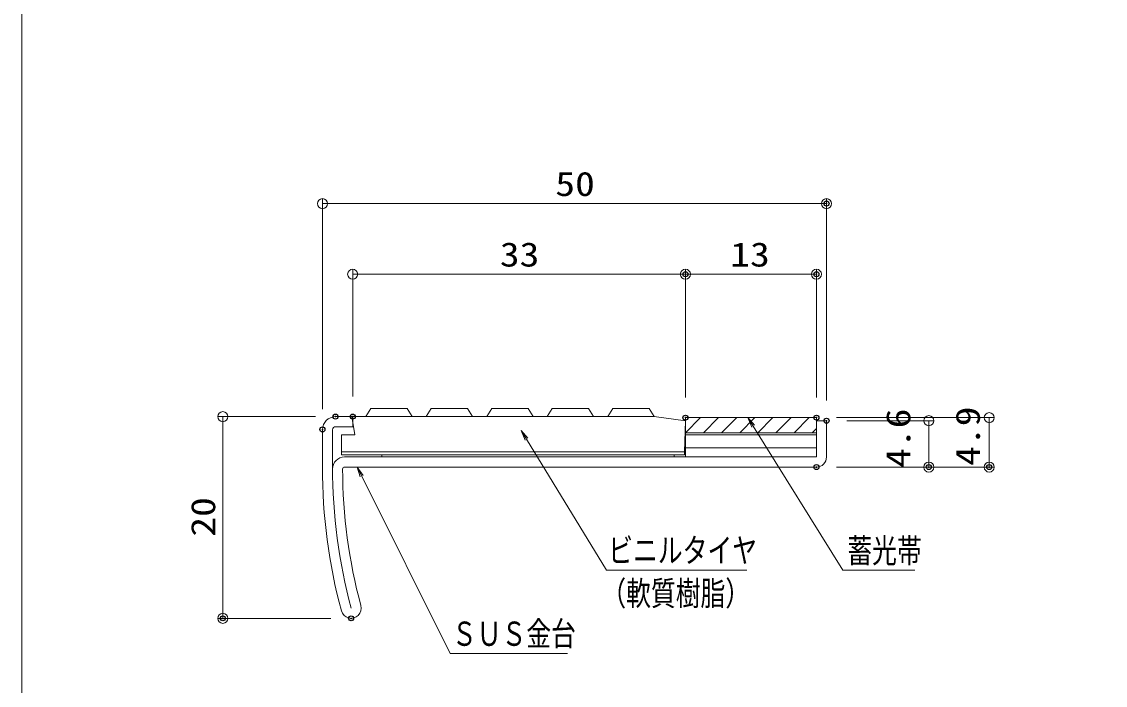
# Model space of a CAD drawing. Units: millimetres on the paper. Extents: x -200 to 200, y -138 to 139.
# Drawn here: x -200 to -92.5, y -21.2 to 44.6 of the extents above; entities that cross this region are included whole.
import ezdxf
from ezdxf.enums import TextEntityAlignment as Align

# ---------------------------------------------------------------- set-up
doc = ezdxf.new("R2010")
doc.units = ezdxf.units.MM
doc.header["$PDMODE"] = 32
doc.header["$PDSIZE"] = 0.5
for name, color, linetype, lineweight in [('0-0_zumenwaku', 6, 'Continuous', 9), ('0-7_SUNPO', 1, 'Continuous', 9), ('0-8_0', 1, 'Continuous', 9), ('0-A_CSLAYER1', 7, 'Continuous', 9), ('0-C_SCREW', 6, 'Continuous', 9), ('0-D_6文字', 2, 'Continuous', 9)]:
    doc.layers.add(name, color=color, linetype=linetype, lineweight=lineweight)
doc.layers.add('0-9_DEFPOINTS', color=7, linetype='Continuous')
doc.styles.add('ＭＳ ゴシック', font='')
doc.styles.get('ＭＳ ゴシック').set_extended_font_data('MS Gothic')

# ---------------------------------------------------------------- blocks, each defined once
blk = doc.blocks.new('_ORIGIN')
at = {"layer": '0-8_0'}
blk.add_line((0, 0), (-1, 0), dxfattribs=at)
blk.add_circle((0, 0), 0.5, dxfattribs=at)
blk = doc.blocks.new('MLeader1')
at = {"layer": '0-D_6文字'}
blk.add_line((-127.593, 4.396), (-127.981, 5.333), dxfattribs=at)
at = {"layer": '0-D_6文字', "color": 1}
blk.add_line((-118.204, -9.775), (-111.406, -9.775), dxfattribs=at)
at = {"layer": '0-D_6文字'}
blk.add_lwpolyline([(-127.31, 4.573), (-127.981, 5.333), (-127.452, 4.484)], dxfattribs=at)
at = {"layer": '0-D_6文字', "color": 1}
blk.add_lwpolyline([(-127.452, 4.484), (-118.564, -9.775), (-118.204, -9.775)], dxfattribs=at)
at = {"layer": '0-D_6文字', "style": 'ＭＳ ゴシック', "width": 0.75}
blk.add_text('蓄光帯', height=2.405, dxfattribs=at).set_placement((-118.114, -9.783), align=Align.BOTTOM_LEFT)
blk = doc.blocks.new('MLeader2')
at = {"layer": '0-D_6文字'}
blk.add_line((-166.428, -0.536), (-166.725, 0.433), dxfattribs=at)
at = {"layer": '0-D_6文字', "color": 1}
blk.add_line((-157.148, -18.039), (-145.867, -18.039), dxfattribs=at)
at = {"layer": '0-D_6文字'}
blk.add_lwpolyline([(-166.129, -0.387), (-166.725, 0.433), (-166.278, -0.462)], dxfattribs=at)
at = {"layer": '0-D_6文字', "color": 1}
blk.add_lwpolyline([(-166.278, -0.462), (-157.508, -18.039), (-157.148, -18.039)], dxfattribs=at)
at = {"layer": '0-D_6文字', "style": 'ＭＳ ゴシック', "width": 0.75}
blk.add_text('ＳＵＳ金台', height=2.405, dxfattribs=at).set_placement((-157.334, -18.014), align=Align.BOTTOM_LEFT)
blk = doc.blocks.new('MLeader3')
at = {"layer": '0-D_6文字'}
blk.add_line((-150.08, 3.112), (-150.459, 4.052), dxfattribs=at)
at = {"layer": '0-D_6文字', "color": 1}
blk.add_line((-141.643, -9.775), (-128.094, -9.775), dxfattribs=at)
at = {"layer": '0-D_6文字'}
blk.add_lwpolyline([(-149.795, 3.286), (-150.459, 4.052), (-149.938, 3.199)], dxfattribs=at)
at = {"layer": '0-D_6文字', "color": 1}
blk.add_lwpolyline([(-149.938, 3.199), (-142.003, -9.775), (-141.643, -9.775)], dxfattribs=at)
at = {"layer": '0-D_6文字', "style": 'ＭＳ ゴシック', "width": 0.75}
for s, p in [('ビニルタイヤ', (-141.827, -9.746)), ('（軟質樹脂）', (-142.513, -14.013))]:
    blk.add_text(s, height=2.405, dxfattribs=at).set_placement(p, align=Align.BOTTOM_LEFT)

msp = doc.modelspace()

# ---------------------------------------------------------------- linework, layer by layer
at = {"layer": '0-0_zumenwaku'}
msp.add_lwpolyline([(-200.01, -138.486), (199.99, -138.486), (199.99, 138.514), (-200.01, 138.514)], close=True, dxfattribs=at)
at = {"layer": '0-7_SUNPO'}
for p, q in [((-170.177, 6.166), (-170.177, 27.055)), ((-120.177, 7.033), (-120.177, 27.055)), ((-169.177, 26.555), (-121.177, 26.555)), ((-167.177, 7.433), (-167.177, 20.055)), ((-166.177, 19.555), (-135.177, 19.555)), ((-134.177, 7.333), (-134.177, 20.055)), ((-134.177, 7.333), (-134.177, 20.055)), ((-133.177, 19.555), (-122.177, 19.555)), ((-121.177, 7.333), (-121.177, 20.055)), ((-170.877, 5.433), (-180.554, 5.433)), ((-180.054, 4.433), (-180.054, -13.567)), ((-119.177, 5.333), (-103.533, 5.333)), ((-118.177, 5.033), (-109.533, 5.033)), ((-104.033, 4.333), (-104.033, 1.433)), ((-110.033, 4.033), (-110.033, 1.433)), ((-119.177, 0.433), (-109.533, 0.433)), ((-119.177, 0.433), (-103.533, 0.433)), ((-169.331, -14.567), (-180.554, -14.567))]:
    msp.add_line(p, q, dxfattribs=at)
at = {"layer": '0-9_DEFPOINTS'}
for p in [(-120.177, 26.555), (-134.177, 19.555), (-121.177, 19.555), (-168.877, 5.433), (-167.177, 5.433), (-134.177, 5.333), (-134.177, 5.333), (-121.177, 5.333), (-121.177, 5.333), (-170.177, 4.166), (-120.177, 5.033), (-120.177, 5.033), (-121.177, 0.433), (-110.033, 0.433), (-104.033, 0.433), (-180.054, -14.567), (-167.331, -14.567)]:
    msp.add_point(p, dxfattribs=at)
at = {"layer": '0-A_CSLAYER1', "color": 4}
for p, q in [((-168.877, 5.433), (-167.177, 5.433)), ((-167.177, 4.433), (-167.177, 5.433)), ((-168.877, 4.433), (-167.177, 4.433)), ((-121.177, 1.533), (-121.177, 5.033)), ((-121.177, 5.033), (-120.177, 5.033)), ((-120.177, 1.433), (-120.177, 5.033)), ((-170.177, 0.433), (-170.177, 4.133)), ((-169.177, 0.433), (-169.177, 4.133)), ((-167.977, 1.433), (-121.277, 1.433)), ((-167.977, 0.433), (-121.177, 0.433))]:
    msp.add_line(p, q, dxfattribs=at)
at = {"layer": '0-A_CSLAYER1', "color": 3}
for p, q in [((-167.277, 5.433), (-137.277, 5.433)), ((-167.277, 5.433), (-137.277, 5.433)), ((-167.277, 5.433), (-166.96, 3.633)), ((-161.277, 5.433), (-161.777, 6.233)), ((-155.277, 5.433), (-155.777, 6.233)), ((-149.277, 5.433), (-149.777, 6.233)), ((-143.277, 5.433), (-143.777, 6.233)), ((-137.277, 5.433), (-137.777, 6.233)), ((-137.277, 5.433), (-134.177, 5.033)), ((-134.177, 5.033), (-134.277, 1.933)), ((-168.277, 3.633), (-166.96, 3.633)), ((-168.277, 1.633), (-168.277, 3.633)), ((-168.277, 1.933), (-134.277, 1.933)), ((-168.277, 1.633), (-134.277, 1.633)), ((-164.277, 1.633), (-164.277, 1.433)), ((-164.277, 1.433), (-135.277, 1.433)), ((-135.277, 1.633), (-135.277, 1.433)), ((-134.277, 1.933), (-134.277, 1.633))]:
    msp.add_line(p, q, dxfattribs=at)
at = {"layer": '0-A_CSLAYER1', "color": 6}
for p, q in [((-134.177, 1.433), (-134.177, 5.333)), ((-134.177, 5.333), (-121.177, 5.333)), ((-121.177, 1.433), (-121.177, 5.333)), ((-134.177, 3.833), (-121.177, 3.833)), ((-134.177, 3.633), (-121.177, 3.633)), ((-134.177, 2.333), (-121.177, 2.333)), ((-134.177, 1.433), (-121.177, 1.433))]:
    msp.add_line(p, q, dxfattribs=at)
at = {"layer": '0-A_CSLAYER1', "color": 3}
for points in [[(-165.877, 5.433), (-165.377, 6.233), (-161.777, 6.233)], [(-159.877, 5.433), (-159.377, 6.233), (-155.777, 6.233)], [(-153.877, 5.433), (-153.377, 6.233), (-149.777, 6.233)], [(-147.877, 5.433), (-147.377, 6.233), (-143.777, 6.233)], [(-141.877, 5.433), (-141.377, 6.233), (-137.777, 6.233)]]:
    msp.add_lwpolyline(points, dxfattribs=at)
at = {"layer": '0-A_CSLAYER1', "color": 4}
for centre, radius, start, end in [((-168.877, 4.133), 1.3, 90, 180), ((-168.877, 4.133), 0.3, 90, 180), ((-167.977, 0.233), 1.2, 90, 180), ((-121.277, 1.533), 0.1, 270, 0), ((-121.177, 1.433), 1, 270, 0), ((-115.177, 0.433), 55, 180, 195.02611), ((-115.177, 0.433), 54, 180, 195.02611), ((-167.977, 0.233), 0.2, 90, 180), ((-115.177, 0.433), 53, 180.2037, 195.02611), ((-167.331, -13.567), 1, 195.02611, 15.02611)]:
    msp.add_arc(centre, radius, start, end, dxfattribs=at)
at = {"layer": '0-C_SCREW'}
for p, q in [((-134.177, 3.833), (-132.677, 5.333)), ((-132.381, 3.833), (-130.881, 5.333)), ((-130.585, 3.833), (-129.085, 5.333)), ((-128.789, 3.833), (-127.289, 5.333)), ((-126.993, 3.833), (-125.493, 5.333)), ((-125.197, 3.833), (-123.697, 5.333)), ((-123.401, 3.833), (-121.901, 5.333)), ((-121.605, 3.833), (-121.177, 4.261))]:
    msp.add_line(p, q, dxfattribs=at)
msp.add_lwpolyline([(-134.177, 5.333), (-134.177, 3.833), (-121.177, 3.833), (-121.177, 5.333)], close=True, dxfattribs=at)

# ---------------------------------------------------------------- block references
at = {"layer": '0-7_SUNPO'}
for p, rotation in [((-170.177, 26.555), 180), ((-167.177, 19.555), 180), ((-134.177, 19.555), 180), ((-180.054, 5.433), 90), ((-110.033, 5.033), 90), ((-104.033, 5.333), 90), ((-110.033, 0.433), 270), ((-104.033, 0.433), 270), ((-180.054, -14.567), 270)]:
    msp.add_blockref('_ORIGIN', p, dxfattribs=dict(at, rotation=rotation))
for p in [(-120.177, 26.555), (-134.177, 19.555), (-121.177, 19.555)]:
    msp.add_blockref('_ORIGIN', p, dxfattribs=at)
at = {"layer": '0-D_6文字'}
for name in ['MLeader1', 'MLeader3', 'MLeader2']:
    msp.add_blockref(name, (0, 0), dxfattribs=at)

# ---------------------------------------------------------------- texts
at = {"layer": '0-7_SUNPO', "color": 2, "style": 'ＭＳ ゴシック', "width": 1.2}
for s, p in [('50', (-147.082, 26.592)), ('33', (-152.582, 19.592)), ('13', (-129.725, 19.592))]:
    msp.add_text(s, height=2.405, dxfattribs=at).set_placement(p, align=Align.BOTTOM_LEFT)
for s, p in [('4.6', (-111.14, 0.352)), ('4.9', (-104.241, 0.55)), ('20', (-180.091, -6.472))]:
    msp.add_text(s, height=2.405, rotation=90, dxfattribs=at).set_placement(p, align=Align.BOTTOM_LEFT)

doc.saveas('drawing.dxf')
